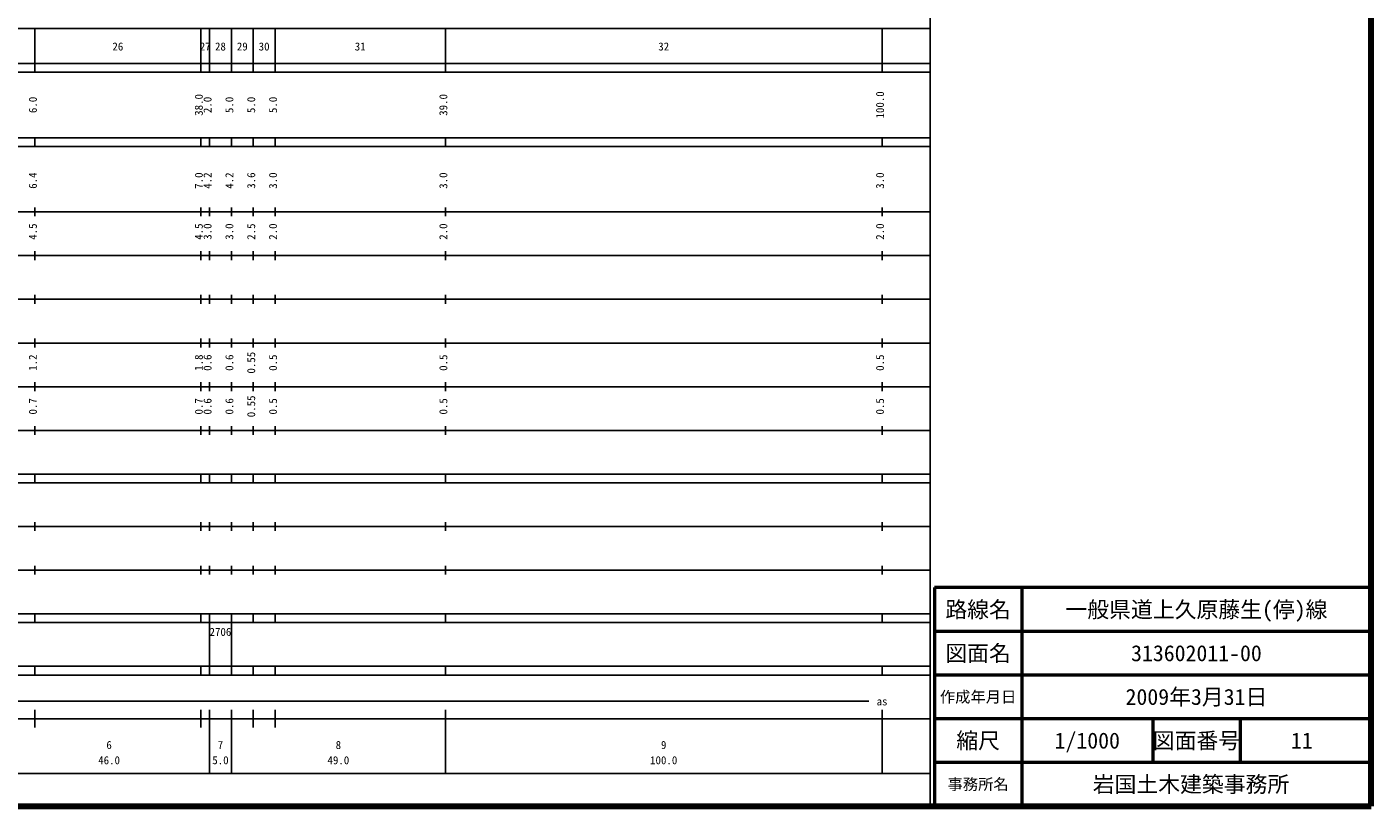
# Model space of a CAD drawing. Units: millimetres on the paper, enlarged 1000 times. Extents: x 40000 to 680000, y 20000 to 380000.
# Drawn here: x 372172 to 680000, y 20000 to 198357 of the extents above; entities that cross this region are included whole.
import ezdxf
from ezdxf.enums import TextEntityAlignment as Align

# ---------------------------------------------------------------- set-up
doc = ezdxf.new("R2010")
doc.units = ezdxf.units.MM
doc.header["$LTSCALE"] = 1000
for name, color, linetype, lineweight in [('M-TTL', 2, 'Continuous', 140), ('M-TTL-BAND', 7, 'Continuous', 25), ('M-TTL-FRAM', 2, 'Continuous', 50), ('M-TTL-LINE', 7, 'Continuous', 50)]:
    doc.layers.add(name, color=color, linetype=linetype, lineweight=lineweight)
doc.layers.add('M-TTL-TXT', color=7, linetype='Continuous')
doc.styles.add('ＭＳ ゴシック', font='')
doc.styles.get('ＭＳ ゴシック').set_extended_font_data('MS Gothic')

msp = doc.modelspace()

# ---------------------------------------------------------------- linework, layer by layer
at = {"layer": 'M-TTL'}
for p, q in [((680000, 20000), (680000, 380000)), ((40000, 20000), (680000, 20000))]:
    msp.add_line(p, q, dxfattribs=at)
at = {"layer": 'M-TTL-BAND'}
for p, q in [((579000, 20000), (579000, 370000)), ((68000, 198000), (579000, 198000)), ((374000, 188000), (374000, 198000)), ((412000, 188000), (412000, 198000)), ((414000, 188000), (414000, 198000)), ((419000, 188000), (419000, 198000)), ((424000, 188000), (424000, 198000)), ((429000, 188000), (429000, 198000)), ((468000, 188000), (468000, 198000)), ((568000, 188000), (568000, 198000)), ((40000, 190000), (579000, 190000)), ((40000, 188000), (579000, 188000)), ((40000, 173000), (579000, 173000)), ((374000, 171000), (374000, 173000)), ((412000, 171000), (412000, 173000)), ((414000, 171000), (414000, 173000)), ((419000, 171000), (419000, 173000)), ((424000, 171000), (424000, 173000)), ((429000, 171000), (429000, 173000)), ((468000, 171000), (468000, 173000)), ((568000, 171000), (568000, 173000)), ((40000, 171000), (579000, 171000)), ((374000, 155000), (374000, 157000)), ((412000, 155000), (412000, 157000)), ((414000, 155000), (414000, 157000)), ((419000, 155000), (419000, 157000)), ((424000, 155000), (424000, 157000)), ((429000, 155000), (429000, 157000)), ((468000, 155000), (468000, 157000)), ((568000, 155000), (568000, 157000)), ((40000, 156000), (579000, 156000)), ((46000, 146000), (579000, 146000)), ((374000, 145000), (374000, 147000)), ((412000, 145000), (412000, 147000)), ((414000, 145000), (414000, 147000)), ((419000, 145000), (419000, 147000)), ((424000, 145000), (424000, 147000)), ((429000, 145000), (429000, 147000)), ((468000, 145000), (468000, 147000)), ((568000, 145000), (568000, 147000)), ((52000, 136000), (579000, 136000)), ((374000, 135000), (374000, 137000)), ((412000, 135000), (412000, 137000)), ((414000, 135000), (414000, 137000)), ((419000, 135000), (419000, 137000)), ((424000, 135000), (424000, 137000)), ((429000, 135000), (429000, 137000)), ((468000, 135000), (468000, 137000)), ((568000, 135000), (568000, 137000)), ((374000, 125000), (374000, 127000)), ((412000, 125000), (412000, 127000)), ((414000, 125000), (414000, 127000)), ((419000, 125000), (419000, 127000)), ((424000, 125000), (424000, 127000)), ((429000, 125000), (429000, 127000)), ((468000, 125000), (468000, 127000)), ((568000, 125000), (568000, 127000)), ((46000, 126000), (579000, 126000)), ((374000, 115000), (374000, 117000)), ((412000, 115000), (412000, 117000)), ((414000, 115000), (414000, 117000)), ((419000, 115000), (419000, 117000)), ((424000, 115000), (424000, 117000)), ((429000, 115000), (429000, 117000)), ((468000, 115000), (468000, 117000)), ((568000, 115000), (568000, 117000)), ((52000, 116000), (579000, 116000)), ((46000, 106000), (579000, 106000)), ((374000, 105000), (374000, 107000)), ((412000, 105000), (412000, 107000)), ((414000, 105000), (414000, 107000)), ((419000, 105000), (419000, 107000)), ((424000, 105000), (424000, 107000)), ((429000, 105000), (429000, 107000)), ((468000, 105000), (468000, 107000)), ((568000, 105000), (568000, 107000)), ((40000, 96000), (579000, 96000)), ((374000, 94000), (374000, 96000)), ((412000, 94000), (412000, 96000)), ((414000, 94000), (414000, 96000)), ((419000, 94000), (419000, 96000)), ((424000, 94000), (424000, 96000)), ((429000, 94000), (429000, 96000)), ((468000, 94000), (468000, 96000)), ((568000, 94000), (568000, 96000)), ((40000, 94000), (579000, 94000)), ((49000, 84000), (579000, 84000)), ((374000, 83000), (374000, 85000)), ((412000, 83000), (412000, 85000)), ((414000, 83000), (414000, 85000)), ((419000, 83000), (419000, 85000)), ((424000, 83000), (424000, 85000)), ((429000, 83000), (429000, 85000)), ((468000, 83000), (468000, 85000)), ((568000, 83000), (568000, 85000)), ((40000, 74000), (579000, 74000)), ((374000, 73000), (374000, 75000)), ((412000, 73000), (412000, 75000)), ((414000, 73000), (414000, 75000)), ((419000, 73000), (419000, 75000)), ((424000, 73000), (424000, 75000)), ((429000, 73000), (429000, 75000)), ((468000, 73000), (468000, 75000)), ((568000, 73000), (568000, 75000)), ((40000, 64000), (579000, 64000)), ((40000, 62000), (579000, 62000)), ((374000, 62000), (374000, 64000)), ((412000, 62000), (412000, 64000)), ((414000, 62000), (414000, 64000)), ((414000, 52000), (414000, 62000)), ((419000, 62000), (419000, 64000)), ((419000, 52000), (419000, 62000)), ((424000, 62000), (424000, 64000)), ((429000, 62000), (429000, 64000)), ((468000, 62000), (468000, 64000)), ((568000, 62000), (568000, 64000)), ((40000, 52000), (579000, 52000)), ((40000, 50000), (579000, 50000)), ((374000, 50000), (374000, 52000)), ((412000, 50000), (412000, 52000)), ((414000, 50000), (414000, 52000)), ((419000, 50000), (419000, 52000)), ((424000, 50000), (424000, 52000)), ((429000, 50000), (429000, 52000)), ((468000, 50000), (468000, 52000)), ((568000, 50000), (568000, 52000)), ((71000, 44000), (565000, 44000)), ((374000, 38000), (374000, 42000)), ((412000, 38000), (412000, 42000)), ((414000, 27500), (414000, 42000)), ((419000, 27500), (419000, 42000)), ((424000, 38000), (424000, 42000)), ((429000, 38000), (429000, 42000)), ((468000, 27500), (468000, 42000)), ((568000, 27500), (568000, 42000)), ((40000, 40000), (579000, 40000)), ((68000, 27500), (579000, 27500))]:
    msp.add_line(p, q, dxfattribs=at)
at = {"layer": 'M-TTL-FRAM'}
for p, q in [((680000, 70000), (580000, 70000)), ((580000, 70000), (580000, 20000))]:
    msp.add_line(p, q, dxfattribs=at)
at = {"layer": 'M-TTL-LINE'}
for p, q in [((600000, 70000), (600000, 20000)), ((680000, 60000), (580000, 60000)), ((680000, 50000), (580000, 50000)), ((680000, 40000), (580000, 40000)), ((630000, 40000), (630000, 30000)), ((650000, 40000), (650000, 30000)), ((680000, 30000), (580000, 30000))]:
    msp.add_line(p, q, dxfattribs=at)

# ---------------------------------------------------------------- texts
at = {"layer": 'M-TTL-BAND', "style": 'ＭＳ ゴシック'}
for s, p in [('26', (393000, 192405)), ('27', (413000, 192405)), ('28', (416500, 192405)), ('29', (421500, 192405)), ('30', (426500, 192405)), ('31', (448500, 192405)), ('32', (518000, 192405)), ('as', (568000, 42500)), ('6', (391000, 32523)), ('7', (416500, 32523)), ('8', (443500, 32523)), ('9', (518000, 32523)), ('46.0', (391000, 29033)), ('5.0', (416500, 29033)), ('49.0', (443500, 29033)), ('100.0', (518000, 29033))]:
    msp.add_text(s, height=1833, dxfattribs=at).set_placement(p, align=Align.BOTTOM_CENTER)
for s, p in [('6.0', (375000, 180500)), ('38.0', (413000, 180500)), ('2.0', (415000, 180500)), ('5.0', (420000, 180500)), ('5.0', (425000, 180500)), ('5.0', (430000, 180500)), ('39.0', (469000, 180500)), ('100.0', (569000, 180500)), ('6.4', (375000, 163174)), ('7.0', (413000, 163174)), ('4.2', (415000, 163174)), ('4.2', (420000, 163174)), ('3.6', (425000, 163174)), ('3.0', (430000, 163174)), ('3.0', (469000, 163174)), ('3.0', (569000, 163174)), ('4.5', (375000, 151500)), ('4.5', (413000, 151500)), ('3.0', (415000, 151500)), ('3.0', (420000, 151500)), ('2.5', (425000, 151500)), ('2.0', (430000, 151500)), ('2.0', (469000, 151500)), ('2.0', (569000, 151500)), ('1.2', (375000, 121500)), ('1.8', (413000, 121500)), ('0.6', (415000, 121500)), ('0.6', (420000, 121500)), ('0.55', (425000, 121500)), ('0.5', (430000, 121500)), ('0.5', (469000, 121500)), ('0.5', (569000, 121500)), ('0.7', (375000, 111500)), ('0.7', (413000, 111500)), ('0.6', (415000, 111500)), ('0.6', (420000, 111500)), ('0.55', (425000, 111500)), ('0.5', (430000, 111500)), ('0.5', (469000, 111500)), ('0.5', (569000, 111500))]:
    msp.add_text(s, height=1833, rotation=90, dxfattribs=at).set_placement(p, align=Align.BOTTOM_CENTER)
msp.add_text('2706', height=1833, dxfattribs=at).set_placement((414000, 58405), align=Align.BOTTOM_LEFT)
at = {"layer": 'M-TTL-TXT', "style": 'ＭＳ ゴシック'}
for s, height, p in [('路線名', 3666, (590000, 65000)), ('路線名', 3666, (590000, 65000)), ('一般県道上久原藤生(停)線', 3666, (640000, 65000)), ('図面名', 3666, (590000, 55000)), ('図面名', 3666, (590000, 55000)), ('313602011-00', 3666, (640000, 55000)), ('作成年月日', 2566, (590000, 45000)), ('作成年月日', 2566, (590000, 45000)), ('2009年3月31日', 3666, (640000, 45000)), ('縮尺', 3666, (590000, 35000)), ('縮尺', 3666, (590000, 35000)), ('1/1000', 3666, (615000, 35000)), ('図面番号', 3666, (640000, 35000)), ('図面番号', 3666, (640000, 35000)), ('11', 3666, (664125, 35000)), ('事務所名', 2566, (590000, 25000)), ('事務所名', 2566, (590000, 25000)), ('岩国土木建築事務所 ', 3666, (640000, 25000))]:
    msp.add_text(s, height=height, dxfattribs=at).set_placement(p, align=Align.MIDDLE_CENTER)

doc.saveas('drawing.dxf')
